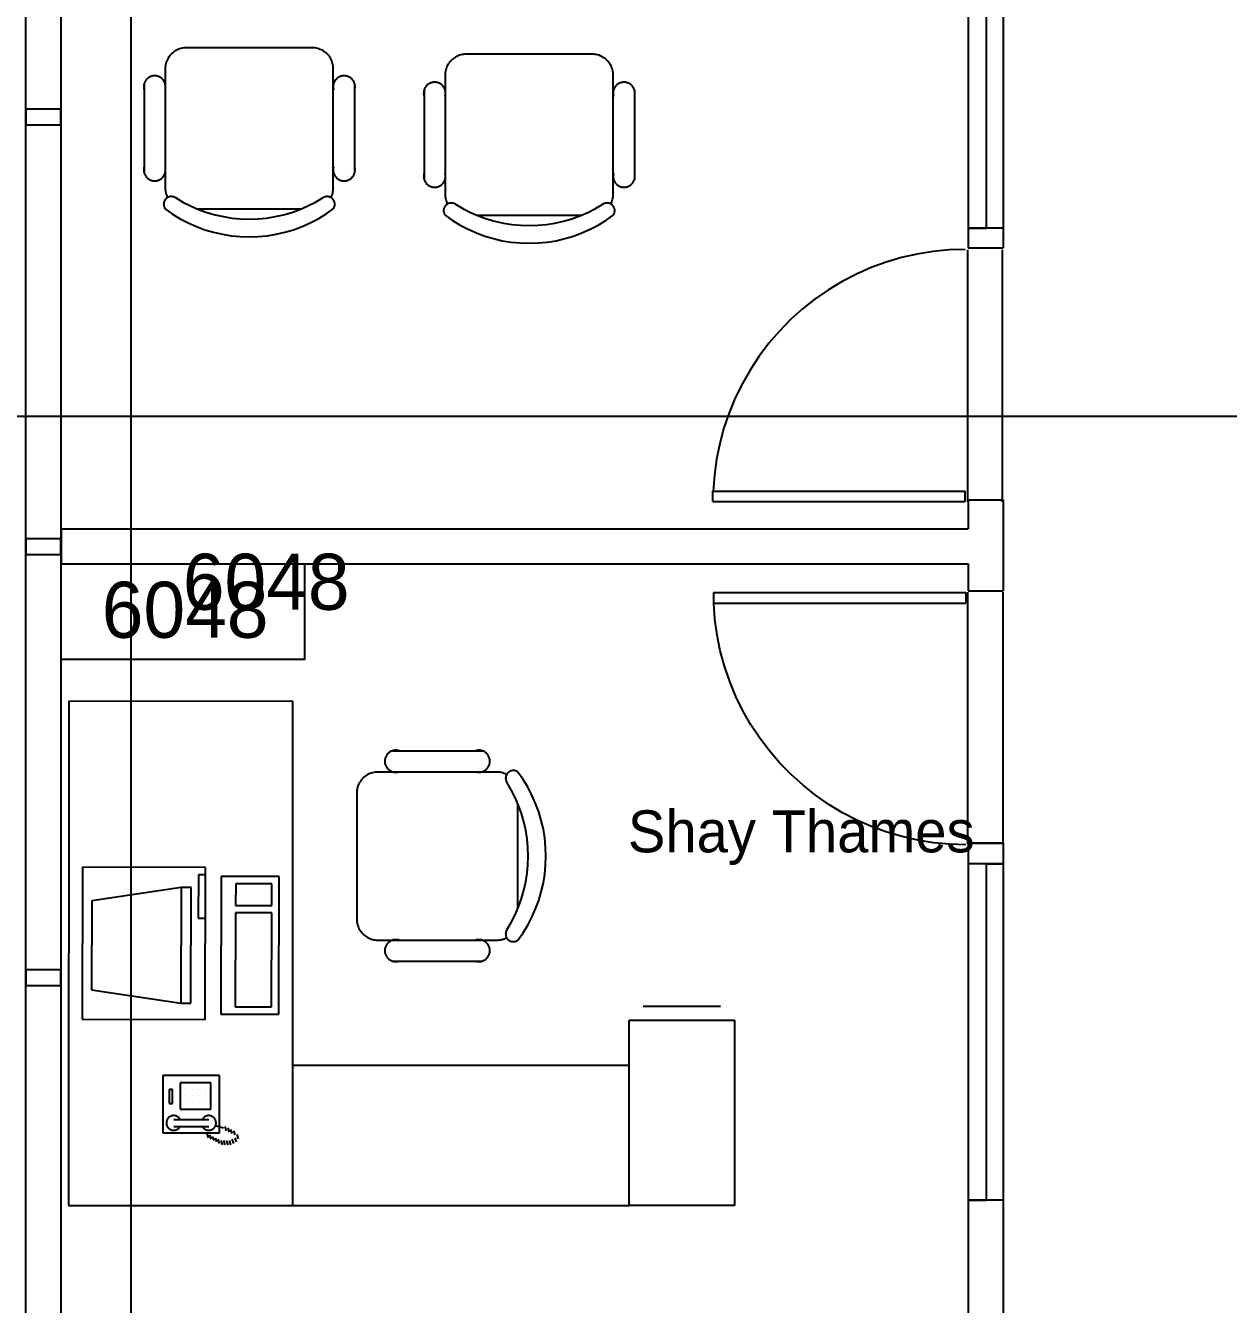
# Model space of a CAD drawing. Header units: millimetres. Extents: x 18694 to 89916, y 18694 to 89916.
# Drawn here: x 30708 to 35069, y 73589 to 78228 of the extents above; entities that cross this region are included whole.
import ezdxf

# ---------------------------------------------------------------- set-up
doc = ezdxf.new("R2010")
doc.units = ezdxf.units.MM
doc.layers.get('0').update_dxf_attribs({"linetype": 'CONTINUOUS'})
for name, color, linetype in [('E-B-FURR', 7, 'CONTINUOUS'), ('E-B-GLAZ', 7, 'CONTINUOUS'), ('E-B-MULL', 7, 'CONTINUOUS'), ('E-C-HEAD', 7, 'CONTINUOUS'), ('EMPLOYEE', 7, 'CONTINUOUS'), ('GRIDLN', 7, 'CONTINUOUS'), ('RMNUM', 7, 'CONTINUOUS')]:
    doc.layers.add(name, color=color, linetype=linetype)

msp = doc.modelspace()

# ---------------------------------------------------------------- linework, layer by layer
for p, q in [((31747.409584, 78147.173576), (31290.209584, 78147.173576)), ((32762.418487, 78123.895768), (32305.218487, 78123.895768)), ((31214.009584, 78070.973576), (31214.009584, 77639.173576)), ((31823.609584, 77639.173576), (31823.609584, 78070.973576)), ((31137.809584, 78016.998576), (31137.809584, 77693.148576)), ((31900.876021, 78016.998576), (31900.876021, 77693.148576)), ((32229.018487, 78047.695768), (32229.018487, 77615.895768)), ((32838.618487, 77615.895768), (32838.618487, 78047.695768)), ((32152.818487, 77993.720768), (32152.818487, 77669.870768)), ((32915.884924, 77993.720768), (32915.884924, 77669.870768)), ((31329.830669, 77562.973576), (31707.788498, 77562.973576)), ((32344.839572, 77539.695768), (32722.797401, 77539.695768)), ((33200.291943, 76539.475775), (34114.691943, 76539.475775)), ((33200.291943, 76501.375775), (33200.291943, 76539.475775)), ((34114.691943, 76501.375775), (34114.691943, 76539.475775)), ((33200.291943, 76501.375775), (34114.691943, 76501.375775)), ((33202.129887, 76171.062212), (34116.529887, 76171.062212)), ((33202.129887, 76171.062212), (33202.129887, 76132.962212)), ((34116.529887, 76171.062212), (34116.529887, 76132.962212)), ((33202.129887, 76132.962212), (34116.529887, 76132.962212)), ((30864.168169, 75776.855481), (30864.009532, 73948.055488)), ((31676.968166, 75776.784976), (30864.168169, 75776.855481)), ((31676.809529, 73947.984983), (31676.968166, 75776.784976)), ((32039.005287, 75597.615542), (32362.855287, 75597.615542)), ((32416.830287, 75520.349105), (31985.030287, 75520.349105)), ((31908.830287, 75444.149105), (31908.830287, 74986.949105)), ((32493.030287, 75026.57019), (32493.030287, 75404.528019)), ((30914.213652, 75175.068662), (30912.678949, 74623.617259)), ((31360.626692, 75173.826283), (30914.213652, 75175.068662)), ((31334.29402, 75147.639774), (31333.855534, 74990.08223)), ((31360.553611, 75147.566693), (31334.29402, 75147.639774)), ((31359.09199, 74622.37488), (31360.626692, 75173.826283)), ((31417.159867, 75141.664826), (31415.771326, 74642.732605)), ((31627.236592, 75141.080178), (31417.159867, 75141.664826)), ((31625.848051, 74642.147956), (31627.236592, 75141.080178)), ((31271.525193, 75101.547205), (30948.021532, 75053.671873)), ((31271.525193, 75101.547205), (31270.358833, 74682.448828)), ((31308.655759, 75101.44387), (31271.525193, 75101.547205)), ((31307.489398, 74682.345493), (31308.655759, 75101.44387)), ((31469.605967, 75115.259073), (31469.386724, 75036.480302)), ((31600.90392, 75114.893668), (31469.605967, 75115.259073)), ((31600.684677, 75036.114896), (31600.90392, 75114.893668)), ((30948.021532, 75053.671873), (30947.122739, 74730.716092)), ((31469.313643, 75010.220711), (31468.363589, 74668.846033)), ((31600.611596, 75009.855306), (31469.313643, 75010.220711)), ((31469.386724, 75036.480302), (31600.684677, 75036.114896)), ((31599.661542, 74668.480628), (31600.611596, 75009.855306)), ((31333.855534, 74990.08223), (31360.115125, 74990.009149)), ((31985.030287, 74910.749105), (32416.830287, 74910.749105)), ((32039.005287, 74834.549105), (32362.855287, 74834.549105)), ((30947.122739, 74730.716092), (31270.358833, 74682.448828)), ((31270.358833, 74682.448828), (31307.489398, 74682.345493)), ((31415.771326, 74642.732605), (31625.848051, 74642.147956)), ((31468.363589, 74668.846033), (31599.661542, 74668.480628)), ((32946.809525, 74671.779226), (33227.797025, 74671.779226)), ((30912.678949, 74623.617259), (31359.09199, 74622.37488)), ((32896.009525, 74620.979226), (33278.597025, 74620.979226)), ((32896.009525, 73947.879226), (32896.009525, 74620.979226)), ((33278.597025, 74620.979226), (33278.597025, 73947.879226)), ((32896.05359, 74455.879224), (31676.853595, 74455.984981)), ((32896.009525, 73947.879226), (32896.05359, 74455.879224)), ((31410.905182, 74420.003979), (31205.061724, 74420.003979)), ((31205.061724, 74420.003979), (31205.061724, 74211.589807)), ((31410.905182, 74211.589807), (31410.905182, 74420.003979)), ((31240.157709, 74369.263274), (31228.251459, 74369.263274)), ((31228.251459, 74369.263274), (31228.251459, 74317.669524)), ((31240.157709, 74317.669524), (31240.157709, 74369.263274)), ((31379.063959, 74393.075774), (31267.938959, 74393.075774)), ((31267.938959, 74393.075774), (31267.938959, 74297.825774)), ((31287.782709, 74369.263274), (31287.782709, 74369.263274)), ((31311.595209, 74369.263274), (31311.595209, 74369.263274)), ((31335.407709, 74369.263274), (31335.407709, 74369.263274)), ((31359.220209, 74369.263274), (31359.220209, 74369.263274)), ((31379.063959, 74297.825774), (31379.063959, 74393.075774)), ((31228.251459, 74317.669524), (31240.157709, 74317.669524)), ((31287.782709, 74345.450774), (31287.782709, 74345.450774)), ((31287.782709, 74321.638274), (31287.782709, 74321.638274)), ((31311.595209, 74345.450774), (31311.595209, 74345.450774)), ((31311.595209, 74321.638274), (31311.595209, 74321.638274)), ((31335.407709, 74345.450774), (31335.407709, 74345.450774)), ((31335.407709, 74321.638274), (31335.407709, 74321.638274)), ((31359.220209, 74345.450774), (31359.220209, 74345.450774)), ((31359.220209, 74321.638274), (31359.220209, 74321.638274)), ((31244.802597, 74260.306684), (31371.802597, 74260.306684)), ((31267.938959, 74297.825774), (31379.063959, 74297.825774)), ((31205.061724, 74211.589807), (31410.905182, 74211.589807)), ((31244.802597, 74234.906684), (31371.802597, 74234.906684)), ((31396.653577, 74238.60504), (31425.555692, 74229.439769)), ((31430.635692, 74234.519769), (31435.715692, 74219.279769)), ((31440.795692, 74229.439769), (31445.875692, 74214.199769)), ((31450.955692, 74224.359769), (31456.035692, 74209.119769)), ((31461.115692, 74219.279769), (31466.195692, 74204.039769)), ((31364.595692, 74209.119769), (31369.675692, 74193.879769)), ((31374.755692, 74204.039769), (31379.835692, 74188.799769)), ((31384.915692, 74198.959769), (31389.995692, 74183.719769)), ((31395.075692, 74193.879769), (31400.155692, 74178.639769)), ((31405.235692, 74188.799769), (31410.315692, 74173.559769)), ((31415.395692, 74183.719769), (31420.475692, 74168.479769)), ((31425.555692, 74183.719769), (31430.635692, 74168.479769)), ((31435.715692, 74183.719769), (31440.795692, 74168.479769)), ((31445.875692, 74183.719769), (31450.955692, 74168.479769)), ((31456.035692, 74188.799769), (31461.115692, 74173.559769)), ((31466.195692, 74193.879769), (31471.275692, 74178.639769)), ((31473.429739, 74205.834084), (31478.509739, 74190.594084)), ((30864.009532, 73948.055488), (32896.009525, 73947.879226)), ((33278.597025, 73947.879226), (32896.009525, 73947.879226))]:
    msp.add_line(p, q)
for points in [[(31290.209584, 78147.173576), (31285.225865, 78147.010426), (31280.263488, 78146.521674), (31275.343701, 78145.709414), (31270.487572, 78144.577124), (31265.715896, 78143.129652), (31261.049106, 78141.373196), (31256.507185, 78139.315279), (31252.109584, 78136.964712), (31247.875132, 78134.33156), (31243.821963, 78131.427101), (31239.967433, 78128.263769), (31236.328047, 78124.855113), (31232.91939, 78121.215727), (31229.756059, 78117.361197), (31226.851599, 78113.308028), (31224.218448, 78109.073576), (31221.867881, 78104.675974), (31219.809963, 78100.134054), (31218.053508, 78095.467263), (31216.606036, 78090.695587), (31215.473745, 78085.839459), (31214.661485, 78080.919672), (31214.172734, 78075.957294), (31214.009584, 78070.973576)], [(31823.609584, 78070.973576), (31823.446434, 78075.957294), (31822.957682, 78080.919672), (31822.145422, 78085.839459), (31821.013132, 78090.695587), (31819.56566, 78095.467263), (31817.809204, 78100.134054), (31815.751287, 78104.675974), (31813.400719, 78109.073576), (31810.767568, 78113.308028), (31807.863108, 78117.361197), (31804.699777, 78121.215727), (31801.29112, 78124.855113), (31797.651735, 78128.263769), (31793.797205, 78131.427101), (31789.744035, 78134.33156), (31785.509584, 78136.964712), (31781.111982, 78139.315279), (31776.570061, 78141.373196), (31771.903271, 78143.129652), (31767.131595, 78144.577124), (31762.275466, 78145.709414), (31757.355679, 78146.521674), (31752.393302, 78147.010426), (31747.409584, 78147.173576)], [(32305.218487, 78123.895768), (32300.234768, 78123.732618), (32295.272391, 78123.243866), (32290.352604, 78122.431606), (32285.496475, 78121.299316), (32280.724799, 78119.851843), (32276.058009, 78118.095388), (32271.516088, 78116.037471), (32267.118487, 78113.686903), (32262.884035, 78111.053752), (32258.830866, 78108.149292), (32254.976335, 78104.985961), (32251.33695, 78101.577304), (32247.928293, 78097.937919), (32244.764962, 78094.083388), (32241.860502, 78090.030219), (32239.227351, 78085.795768), (32236.876784, 78081.398166), (32234.818866, 78076.856245), (32233.062411, 78072.189455), (32231.614939, 78067.417779), (32230.482648, 78062.56165), (32229.670388, 78057.641863), (32229.181637, 78052.679486), (32229.018487, 78047.695768)], [(32838.618487, 78047.695768), (32838.455336, 78052.679486), (32837.966585, 78057.641863), (32837.154325, 78062.56165), (32836.022034, 78067.417779), (32834.574562, 78072.189455), (32832.818107, 78076.856245), (32830.760189, 78081.398166), (32828.409622, 78085.795768), (32825.776471, 78090.030219), (32822.872011, 78094.083388), (32819.70868, 78097.937919), (32816.300023, 78101.577304), (32812.660638, 78104.985961), (32808.806107, 78108.149292), (32804.752938, 78111.053752), (32800.518487, 78113.686903), (32796.120885, 78116.037471), (32791.578964, 78118.095388), (32786.912174, 78119.851843), (32782.140498, 78121.299316), (32777.284369, 78122.431606), (32772.364582, 78123.243866), (32767.402205, 78123.732618), (32762.418487, 78123.895768)], [(31214.009584, 77994.773576), (31214.651561, 77997.274641), (31215.129543, 77999.812159), (31215.441504, 78002.375388), (31215.586125, 78004.953477), (31215.562793, 78007.535515), (31215.371607, 78010.11057), (31215.013377, 78012.667743), (31214.489618, 78015.196209), (31213.802549, 78017.685264), (31212.955077, 78020.124373), (31211.950789, 78022.503211), (31210.793937, 78024.811707), (31209.489419, 78027.040091), (31208.042755, 78029.178928), (31206.46007, 78031.219166), (31204.748063, 78033.152167), (31202.913982, 78034.96975), (31200.96559, 78036.664221), (31198.911135, 78038.228406), (31196.759313, 78039.655684), (31194.519233, 78040.940015), (31192.200377, 78042.07596), (31189.812562, 78043.058712), (31187.365895, 78043.88411), (31184.870733, 78044.548661), (31182.337638, 78045.049551), (31179.777333, 78045.38466), (31177.200655, 78045.552571), (31174.618512, 78045.552571), (31172.041834, 78045.38466), (31169.481529, 78045.049551), (31166.948434, 78044.548661), (31164.453272, 78043.88411), (31162.006605, 78043.058712), (31159.61879, 78042.07596), (31157.299934, 78040.940015), (31155.059855, 78039.655684), (31152.908033, 78038.228406), (31150.853577, 78036.664221), (31148.905185, 78034.96975), (31147.071104, 78033.152167), (31145.359097, 78031.219166), (31143.776412, 78029.178928), (31142.329749, 78027.040091), (31141.02523, 78024.811707), (31139.868378, 78022.503211), (31138.864091, 78020.124373), (31138.016618, 78017.685264), (31137.329549, 78015.196209), (31136.80579, 78012.667743), (31136.44756, 78010.11057), (31136.256374, 78007.535515), (31136.233043, 78004.953477), (31136.377663, 78002.375388), (31136.689625, 77999.812159), (31137.167606, 77997.274641), (31137.809584, 77994.773576)], [(31900.876021, 77994.773576), (31901.517999, 77997.274641), (31901.99598, 77999.812159), (31902.307941, 78002.375388), (31902.452562, 78004.953477), (31902.42923, 78007.535515), (31902.238044, 78010.11057), (31901.879814, 78012.667743), (31901.356056, 78015.196209), (31900.668986, 78017.685264), (31899.821514, 78020.124373), (31898.817226, 78022.503211), (31897.660375, 78024.811707), (31896.355856, 78027.040091), (31894.909192, 78029.178928), (31893.326507, 78031.219166), (31891.614501, 78033.152167), (31889.780419, 78034.96975), (31887.832027, 78036.664221), (31885.777572, 78038.228406), (31883.62575, 78039.655684), (31881.38567, 78040.940015), (31879.066815, 78042.07596), (31876.679, 78043.058712), (31874.232333, 78043.88411), (31871.73717, 78044.548661), (31869.204075, 78045.049551), (31866.64377, 78045.38466), (31864.067092, 78045.552571), (31861.484949, 78045.552571), (31858.908272, 78045.38466), (31856.347966, 78045.049551), (31853.814871, 78044.548661), (31851.319709, 78043.88411), (31848.873042, 78043.058712), (31846.485227, 78042.07596), (31844.166372, 78040.940015), (31841.926292, 78039.655684), (31839.77447, 78038.228406), (31837.720014, 78036.664221), (31835.771622, 78034.96975), (31833.937541, 78033.152167), (31832.225534, 78031.219166), (31830.64285, 78029.178928), (31829.196186, 78027.040091), (31827.891667, 78024.811707), (31826.734815, 78022.503211), (31825.730528, 78020.124373), (31824.883056, 78017.685264), (31824.195986, 78015.196209), (31823.672228, 78012.667743), (31823.313997, 78010.11057), (31823.122812, 78007.535515), (31823.09948, 78004.953477), (31823.244101, 78002.375388), (31823.556062, 77999.812159), (31824.034043, 77997.274641), (31824.676021, 77994.773576)], [(32229.018487, 77971.495768), (32229.660464, 77973.996833), (32230.138446, 77976.53435), (32230.450407, 77979.097579), (32230.595028, 77981.675669), (32230.571696, 77984.257706), (32230.38051, 77986.832762), (32230.02228, 77989.389934), (32229.498521, 77991.9184), (32228.811452, 77994.407456), (32227.96398, 77996.846565), (32226.959692, 77999.225402), (32225.80284, 78001.533899), (32224.498322, 78003.762282), (32223.051658, 78005.90112), (32221.468973, 78007.941357), (32219.756966, 78009.874359), (32217.922885, 78011.691942), (32215.974493, 78013.386412), (32213.920038, 78014.950598), (32211.768216, 78016.377876), (32209.528136, 78017.662206), (32207.20928, 78018.798151), (32204.821465, 78019.780903), (32202.374798, 78020.606301), (32199.879636, 78021.270852), (32197.346541, 78021.771743), (32194.786236, 78022.106852), (32192.209558, 78022.274762), (32189.627415, 78022.274762), (32187.050737, 78022.106852), (32184.490432, 78021.771743), (32181.957337, 78021.270852), (32179.462175, 78020.606301), (32177.015508, 78019.780903), (32174.627693, 78018.798151), (32172.308837, 78017.662206), (32170.068757, 78016.377876), (32167.916935, 78014.950598), (32165.86248, 78013.386412), (32163.914088, 78011.691942), (32162.080007, 78009.874359), (32160.368, 78007.941357), (32158.785315, 78005.90112), (32157.338651, 78003.762282), (32156.034133, 78001.533899), (32154.877281, 77999.225402), (32153.872993, 77996.846565), (32153.025521, 77994.407456), (32152.338452, 77991.9184), (32151.814693, 77989.389934), (32151.456463, 77986.832762), (32151.265277, 77984.257706), (32151.241945, 77981.675669), (32151.386566, 77979.097579), (32151.698528, 77976.53435), (32152.176509, 77973.996833), (32152.818487, 77971.495768)], [(32915.884924, 77971.495768), (32916.526902, 77973.996833), (32917.004883, 77976.53435), (32917.316844, 77979.097579), (32917.461465, 77981.675669), (32917.438133, 77984.257706), (32917.246947, 77986.832762), (32916.888717, 77989.389934), (32916.364959, 77991.9184), (32915.677889, 77994.407456), (32914.830417, 77996.846565), (32913.826129, 77999.225402), (32912.669278, 78001.533899), (32911.364759, 78003.762282), (32909.918095, 78005.90112), (32908.33541, 78007.941357), (32906.623403, 78009.874359), (32904.789322, 78011.691942), (32902.84093, 78013.386412), (32900.786475, 78014.950598), (32898.634653, 78016.377876), (32896.394573, 78017.662206), (32894.075718, 78018.798151), (32891.687902, 78019.780903), (32889.241235, 78020.606301), (32886.746073, 78021.270852), (32884.212978, 78021.771743), (32881.652673, 78022.106852), (32879.075995, 78022.274762), (32876.493852, 78022.274762), (32873.917175, 78022.106852), (32871.356869, 78021.771743), (32868.823774, 78021.270852), (32866.328612, 78020.606301), (32863.881945, 78019.780903), (32861.49413, 78018.798151), (32859.175275, 78017.662206), (32856.935195, 78016.377876), (32854.783373, 78014.950598), (32852.728917, 78013.386412), (32850.780525, 78011.691942), (32848.946444, 78009.874359), (32847.234437, 78007.941357), (32845.651752, 78005.90112), (32844.205089, 78003.762282), (32842.90057, 78001.533899), (32841.743718, 77999.225402), (32840.739431, 77996.846565), (32839.891958, 77994.407456), (32839.204889, 77991.9184), (32838.68113, 77989.389934), (32838.3229, 77986.832762), (32838.131714, 77984.257706), (32838.108383, 77981.675669), (32838.253003, 77979.097579), (32838.564965, 77976.53435), (32839.042946, 77973.996833), (32839.684924, 77971.495768)], [(31137.809584, 77715.373576), (31137.167606, 77712.872511), (31136.689625, 77710.334993), (31136.377663, 77707.771765), (31136.233043, 77705.193675), (31136.256374, 77702.611637), (31136.44756, 77700.036582), (31136.80579, 77697.479409), (31137.329549, 77694.950943), (31138.016618, 77692.461888), (31138.864091, 77690.022779), (31139.868378, 77687.643941), (31141.02523, 77685.335445), (31142.329749, 77683.107061), (31143.776412, 77680.968224), (31145.359097, 77678.927986), (31147.071104, 77676.994985), (31148.905185, 77675.177402), (31150.853577, 77673.482931), (31152.908033, 77671.918746), (31155.059855, 77670.491468), (31157.299934, 77669.207137), (31159.61879, 77668.071192), (31162.006605, 77667.08844), (31164.453272, 77666.263042), (31166.948434, 77665.598491), (31169.481529, 77665.097601), (31172.041834, 77664.762492), (31174.618512, 77664.594581), (31177.200655, 77664.594581), (31179.777333, 77664.762492), (31182.337638, 77665.097601), (31184.870733, 77665.598491), (31187.365895, 77666.263042), (31189.812562, 77667.08844), (31192.200377, 77668.071192), (31194.519233, 77669.207137), (31196.759313, 77670.491468), (31198.911135, 77671.918746), (31200.96559, 77673.482931), (31202.913982, 77675.177402), (31204.748063, 77676.994985), (31206.46007, 77678.927986), (31208.042755, 77680.968224), (31209.489419, 77683.107061), (31210.793937, 77685.335445), (31211.950789, 77687.643941), (31212.955077, 77690.022779), (31213.802549, 77692.461888), (31214.489618, 77694.950943), (31215.013377, 77697.479409), (31215.371607, 77700.036582), (31215.562793, 77702.611637), (31215.586125, 77705.193675), (31215.441504, 77707.771765), (31215.129543, 77710.334993), (31214.651561, 77712.872511), (31214.009584, 77715.373576)], [(31824.676021, 77715.373576), (31824.034043, 77712.872511), (31823.556062, 77710.334993), (31823.244101, 77707.771765), (31823.09948, 77705.193675), (31823.122812, 77702.611637), (31823.313997, 77700.036582), (31823.672228, 77697.479409), (31824.195986, 77694.950943), (31824.883056, 77692.461888), (31825.730528, 77690.022779), (31826.734815, 77687.643941), (31827.891667, 77685.335445), (31829.196186, 77683.107061), (31830.64285, 77680.968224), (31832.225534, 77678.927986), (31833.937541, 77676.994985), (31835.771622, 77675.177402), (31837.720014, 77673.482931), (31839.77447, 77671.918746), (31841.926292, 77670.491468), (31844.166372, 77669.207137), (31846.485227, 77668.071192), (31848.873042, 77667.08844), (31851.319709, 77666.263042), (31853.814871, 77665.598491), (31856.347966, 77665.097601), (31858.908272, 77664.762492), (31861.484949, 77664.594581), (31864.067092, 77664.594581), (31866.64377, 77664.762492), (31869.204075, 77665.097601), (31871.73717, 77665.598491), (31874.232333, 77666.263042), (31876.679, 77667.08844), (31879.066815, 77668.071192), (31881.38567, 77669.207137), (31883.62575, 77670.491468), (31885.777572, 77671.918746), (31887.832027, 77673.482931), (31889.780419, 77675.177402), (31891.614501, 77676.994985), (31893.326507, 77678.927986), (31894.909192, 77680.968224), (31896.355856, 77683.107061), (31897.660375, 77685.335445), (31898.817226, 77687.643941), (31899.821514, 77690.022779), (31900.668986, 77692.461888), (31901.356056, 77694.950943), (31901.879814, 77697.479409), (31902.238044, 77700.036582), (31902.42923, 77702.611637), (31902.452562, 77705.193675), (31902.307941, 77707.771765), (31901.99598, 77710.334993), (31901.517999, 77712.872511), (31900.876021, 77715.373576)], [(32152.818487, 77692.095768), (32152.176509, 77689.594703), (32151.698528, 77687.057185), (32151.386566, 77684.493956), (32151.241945, 77681.915866), (32151.265277, 77679.333829), (32151.456463, 77676.758774), (32151.814693, 77674.201601), (32152.338452, 77671.673135), (32153.025521, 77669.18408), (32153.872993, 77666.744971), (32154.877281, 77664.366133), (32156.034133, 77662.057636), (32157.338651, 77659.829253), (32158.785315, 77657.690416), (32160.368, 77655.650178), (32162.080007, 77653.717176), (32163.914088, 77651.899593), (32165.86248, 77650.205123), (32167.916935, 77648.640938), (32170.068757, 77647.213659), (32172.308837, 77645.929329), (32174.627693, 77644.793384), (32177.015508, 77643.810632), (32179.462175, 77642.985234), (32181.957337, 77642.320683), (32184.490432, 77641.819793), (32187.050737, 77641.484683), (32189.627415, 77641.316773), (32192.209558, 77641.316773), (32194.786236, 77641.484683), (32197.346541, 77641.819793), (32199.879636, 77642.320683), (32202.374798, 77642.985234), (32204.821465, 77643.810632), (32207.20928, 77644.793384), (32209.528136, 77645.929329), (32211.768216, 77647.213659), (32213.920038, 77648.640938), (32215.974493, 77650.205123), (32217.922885, 77651.899593), (32219.756966, 77653.717176), (32221.468973, 77655.650178), (32223.051658, 77657.690416), (32224.498322, 77659.829253), (32225.80284, 77662.057636), (32226.959692, 77664.366133), (32227.96398, 77666.744971), (32228.811452, 77669.18408), (32229.498521, 77671.673135), (32230.02228, 77674.201601), (32230.38051, 77676.758774), (32230.571696, 77679.333829), (32230.595028, 77681.915866), (32230.450407, 77684.493956), (32230.138446, 77687.057185), (32229.660464, 77689.594703), (32229.018487, 77692.095768)], [(32839.684924, 77692.095768), (32839.042946, 77689.594703), (32838.564965, 77687.057185), (32838.253003, 77684.493956), (32838.108383, 77681.915866), (32838.131714, 77679.333829), (32838.3229, 77676.758774), (32838.68113, 77674.201601), (32839.204889, 77671.673135), (32839.891958, 77669.18408), (32840.739431, 77666.744971), (32841.743718, 77664.366133), (32842.90057, 77662.057636), (32844.205089, 77659.829253), (32845.651752, 77657.690416), (32847.234437, 77655.650178), (32848.946444, 77653.717176), (32850.780525, 77651.899593), (32852.728917, 77650.205123), (32854.783373, 77648.640938), (32856.935195, 77647.213659), (32859.175275, 77645.929329), (32861.49413, 77644.793384), (32863.881945, 77643.810632), (32866.328612, 77642.985234), (32868.823774, 77642.320683), (32871.356869, 77641.819793), (32873.917175, 77641.484683), (32876.493852, 77641.316773), (32879.075995, 77641.316773), (32881.652673, 77641.484683), (32884.212978, 77641.819793), (32886.746073, 77642.320683), (32889.241235, 77642.985234), (32891.687902, 77643.810632), (32894.075718, 77644.793384), (32896.394573, 77645.929329), (32898.634653, 77647.213659), (32900.786475, 77648.640938), (32902.84093, 77650.205123), (32904.789322, 77651.899593), (32906.623403, 77653.717176), (32908.33541, 77655.650178), (32909.918095, 77657.690416), (32911.364759, 77659.829253), (32912.669278, 77662.057636), (32913.826129, 77664.366133), (32914.830417, 77666.744971), (32915.677889, 77669.18408), (32916.364959, 77671.673135), (32916.888717, 77674.201601), (32917.246947, 77676.758774), (32917.438133, 77679.333829), (32917.461465, 77681.915866), (32917.316844, 77684.493956), (32917.004883, 77687.057185), (32916.526902, 77689.594703), (32915.884924, 77692.095768)], [(31251.123115, 77603.237272), (31249.571972, 77604.139402), (31247.96597, 77604.939802), (31246.311771, 77605.635151), (31244.616239, 77606.222565), (31242.886409, 77606.699606), (31241.129456, 77607.064296), (31239.352669, 77607.315122), (31237.563421, 77607.451042), (31235.769135, 77607.471493), (31233.977253, 77607.37639), (31232.195212, 77607.166128), (31230.430403, 77606.841579), (31228.690148, 77606.40409), (31226.981668, 77605.855475), (31225.31205, 77605.198011), (31223.688222, 77604.434424), (31222.116919, 77603.567884), (31220.604662, 77602.601986), (31219.157723, 77601.540735), (31217.782107, 77600.388536), (31216.48352, 77599.150169), (31215.267349, 77597.830771), (31214.13864, 77596.435815), (31213.102077, 77594.971091), (31212.161959, 77593.442673), (31211.322186, 77591.856903), (31210.586243, 77590.220361), (31209.957183, 77588.539835), (31209.437616, 77586.822299), (31209.029697, 77585.074876), (31208.735118, 77583.304818), (31208.555103, 77581.519467), (31208.490397, 77579.726231), (31208.541269, 77577.932549), (31208.707508, 77576.145863), (31208.988424, 77574.373585), (31209.382852, 77572.623068), (31209.889156, 77570.901575), (31210.505235, 77569.216247), (31211.228532, 77567.574076), (31212.056048, 77565.981877), (31212.984349, 77564.446253), (31214.009584, 77562.973576)], [(31214.009584, 77639.173576), (31214.147526, 77634.590634), (31214.560853, 77630.024285), (31215.248068, 77625.491061), (31216.206684, 77621.007374), (31217.43323, 77616.58946), (31218.923264, 77612.253311), (31220.671393, 77608.014628), (31222.671287, 77603.888757)], [(31251.328336, 77603.565346), (31278.317098, 77587.589674), (31306.256394, 77573.341478), (31335.035797, 77560.877073), (31364.541556, 77550.245726), (31394.657051, 77541.489455), (31425.263254, 77534.642869), (31456.239193, 77529.733029), (31487.46244, 77526.779342), (31518.809584, 77525.79348), (31550.156728, 77526.779342), (31581.379974, 77529.733029), (31612.355913, 77534.642869), (31642.962116, 77541.489455), (31673.077612, 77550.245726), (31702.583371, 77560.877073), (31731.362773, 77573.341478), (31759.302069, 77587.589674), (31786.290831, 77603.565346)], [(31823.609584, 77562.973576), (31824.634818, 77564.446253), (31825.563119, 77565.981877), (31826.390635, 77567.574076), (31827.113933, 77569.216247), (31827.730011, 77570.901575), (31828.236315, 77572.623068), (31828.630743, 77574.373585), (31828.91166, 77576.145863), (31829.077899, 77577.932549), (31829.128771, 77579.726231), (31829.064065, 77581.519467), (31828.884049, 77583.304818), (31828.589471, 77585.074876), (31828.181552, 77586.822299), (31827.661984, 77588.539835), (31827.032924, 77590.220361), (31826.296981, 77591.856903), (31825.457209, 77593.442673), (31824.51709, 77594.971091), (31823.480527, 77596.435815), (31822.351818, 77597.830771), (31821.135648, 77599.150169), (31819.83706, 77600.388536), (31818.461444, 77601.540735), (31817.014506, 77602.601986), (31815.502248, 77603.567884), (31813.930946, 77604.434424), (31812.307117, 77605.198011), (31810.637499, 77605.855475), (31808.929019, 77606.40409), (31807.188765, 77606.841579), (31805.423956, 77607.166128), (31803.641914, 77607.37639), (31801.850033, 77607.471493), (31800.055746, 77607.451042), (31798.266498, 77607.315122), (31796.489712, 77607.064296), (31794.732759, 77606.699606), (31793.002928, 77606.222565), (31791.307396, 77605.635151), (31789.653198, 77604.939802), (31788.047195, 77604.139402), (31786.496052, 77603.237272)], [(31814.947881, 77603.888757), (31816.947774, 77608.014628), (31818.695903, 77612.253311), (31820.185938, 77616.58946), (31821.412483, 77621.007374), (31822.371099, 77625.491061), (31823.058314, 77630.024285), (31823.471641, 77634.590634), (31823.609584, 77639.173576)], [(32229.018487, 77615.895768), (32229.156429, 77611.312826), (32229.569756, 77606.746476), (32230.256971, 77602.213252), (32231.215587, 77597.729566), (32232.442133, 77593.311651), (32233.932167, 77588.975503), (32235.680296, 77584.73682), (32237.680189, 77580.610949)], [(32829.956784, 77580.610949), (32831.956677, 77584.73682), (32833.704806, 77588.975503), (32835.19484, 77593.311651), (32836.421386, 77597.729566), (32837.380002, 77602.213252), (32838.067217, 77606.746476), (32838.480544, 77611.312826), (32838.618487, 77615.895768)], [(31214.009584, 77562.973576), (31240.774285, 77544.214344), (31268.689915, 77527.215062), (31297.640918, 77512.046099), (31327.50745, 77498.770247), (31358.165878, 77487.442461), (31389.489293, 77478.109632), (31421.34803, 77470.810395), (31453.61021, 77465.574964), (31486.142284, 77462.425011), (31518.809584, 77461.373576), (31551.476884, 77462.425011), (31584.008957, 77465.574964), (31616.271137, 77470.810395), (31648.129874, 77478.109632), (31679.453289, 77487.442461), (31710.111718, 77498.770247), (31739.97825, 77512.046099), (31768.929252, 77527.215062), (31796.844883, 77544.214344), (31823.609584, 77562.973576)], [(32266.132018, 77579.959464), (32264.580875, 77580.861594), (32262.974872, 77581.661993), (32261.320674, 77582.357343), (32259.625142, 77582.944756), (32257.895312, 77583.421798), (32256.138358, 77583.786488), (32254.361572, 77584.037313), (32252.572324, 77584.173233), (32250.778037, 77584.193685), (32248.986156, 77584.098582), (32247.204114, 77583.88832), (32245.439305, 77583.563771), (32243.699051, 77583.126281), (32241.990571, 77582.577667), (32240.320953, 77581.920202), (32238.697124, 77581.156616), (32237.125822, 77580.290076), (32235.613565, 77579.324177), (32234.166626, 77578.262927), (32232.79101, 77577.110728), (32231.492423, 77575.87236), (32230.276252, 77574.552962), (32229.147543, 77573.158007), (32228.11098, 77571.693282), (32227.170861, 77570.164864), (32226.331089, 77568.579095), (32225.595146, 77566.942553), (32224.966086, 77565.262027), (32224.446519, 77563.54449), (32224.0386, 77561.797068), (32223.744021, 77560.027009), (32223.564006, 77558.241659), (32223.4993, 77556.448422), (32223.550172, 77554.654741), (32223.716411, 77552.868054), (32223.997327, 77551.095776), (32224.391755, 77549.34526), (32224.898059, 77547.623766), (32225.514137, 77545.938438), (32226.237435, 77544.296268), (32227.064951, 77542.704068), (32227.993252, 77541.168444), (32229.018487, 77539.695768)], [(32266.337239, 77580.287538), (32293.326001, 77564.311865), (32321.265297, 77550.063669), (32350.044699, 77537.599265), (32379.550458, 77526.967917), (32409.665954, 77518.211646), (32440.272157, 77511.365061), (32471.248096, 77506.455221), (32502.471342, 77503.501533), (32533.818487, 77502.515672), (32565.165631, 77503.501533), (32596.388877, 77506.455221), (32627.364816, 77511.365061), (32657.971019, 77518.211646), (32688.086515, 77526.967917), (32717.592274, 77537.599265), (32746.371676, 77550.063669), (32774.310972, 77564.311865), (32801.299734, 77580.287538)], [(32838.618487, 77539.695768), (32839.643721, 77541.168444), (32840.572022, 77542.704068), (32841.399538, 77544.296268), (32842.122836, 77545.938438), (32842.738914, 77547.623766), (32843.245218, 77549.34526), (32843.639646, 77551.095776), (32843.920562, 77552.868054), (32844.086801, 77554.654741), (32844.137674, 77556.448422), (32844.072967, 77558.241659), (32843.892952, 77560.027009), (32843.598373, 77561.797068), (32843.190454, 77563.54449), (32842.670887, 77565.262027), (32842.041827, 77566.942553), (32841.305884, 77568.579095), (32840.466112, 77570.164864), (32839.525993, 77571.693282), (32838.48943, 77573.158007), (32837.360721, 77574.552962), (32836.144551, 77575.87236), (32834.845963, 77577.110728), (32833.470347, 77578.262927), (32832.023408, 77579.324177), (32830.511151, 77580.290076), (32828.939849, 77581.156616), (32827.31602, 77581.920202), (32825.646402, 77582.577667), (32823.937922, 77583.126281), (32822.197668, 77583.563771), (32820.432859, 77583.88832), (32818.650817, 77584.098582), (32816.858936, 77584.193685), (32815.064649, 77584.173233), (32813.275401, 77584.037313), (32811.498615, 77583.786488), (32809.741662, 77583.421798), (32808.011831, 77582.944756), (32806.316299, 77582.357343), (32804.662101, 77581.661993), (32803.056098, 77580.861594), (32801.504955, 77579.959464)], [(32229.018487, 77539.695768), (32255.783187, 77520.936536), (32283.698818, 77503.937254), (32312.64982, 77488.768291), (32342.516353, 77475.492438), (32373.174781, 77464.164652), (32404.498196, 77454.831824), (32436.356933, 77447.532586), (32468.619113, 77442.297155), (32501.151187, 77439.147203), (32533.818487, 77438.095768), (32566.485786, 77439.147203), (32599.01786, 77442.297155), (32631.28004, 77447.532586), (32663.138777, 77454.831824), (32694.462192, 77464.164652), (32725.120621, 77475.492438), (32754.987153, 77488.768291), (32783.938155, 77503.937254), (32811.853786, 77520.936536), (32838.618487, 77539.695768)], [(34114.691943, 77415.775775), (34056.470596, 77413.920369), (33998.485523, 77408.361678), (33940.972038, 77399.122262), (33884.163542, 77386.239616), (33828.290576, 77369.76602), (33773.579882, 77349.768327), (33720.253487, 77326.327691), (33668.5278, 77299.53924), (33618.612734, 77269.511687), (33570.710855, 77236.366888), (33525.016556, 77200.239351), (33481.715276, 77161.275691), (33440.982738, 77119.634027), (33402.984243, 77075.483352), (33367.873997, 77029.002836), (33335.794483, 76980.381106), (33306.875888, 76929.81548), (33281.235567, 76877.511161), (33258.977574, 76823.680412), (33240.192238, 76768.541688), (33224.955791, 76712.318753), (33213.330067, 76655.23977), (33205.362246, 76597.536376), (33201.084661, 76539.442745)], [(34116.529887, 75256.662212), (34058.30854, 75258.517618), (34000.323467, 75264.076309), (33942.809982, 75273.315725), (33886.001486, 75286.198371), (33830.12852, 75302.671967), (33775.417826, 75322.66966), (33722.091431, 75346.110296), (33670.365744, 75372.898747), (33620.450678, 75402.9263), (33572.548799, 75436.071099), (33526.8545, 75472.198636), (33483.55322, 75511.162296), (33442.820682, 75552.80396), (33404.822187, 75596.954635), (33369.711941, 75643.435151), (33337.632427, 75692.056881), (33308.713832, 75742.622507), (33283.073511, 75794.926826), (33260.815518, 75848.757575), (33242.030182, 75903.896299), (33226.793735, 75960.119234), (33215.168011, 76017.198217), (33207.20019, 76074.901611), (33202.922605, 76132.995242)], [(32061.230287, 75597.615542), (32058.729222, 75598.25752), (32056.191704, 75598.735501), (32053.628475, 75599.047462), (32051.050386, 75599.192083), (32048.468348, 75599.168751), (32045.893293, 75598.977566), (32043.33612, 75598.619335), (32040.807654, 75598.095577), (32038.318599, 75597.408507), (32035.87949, 75596.561035), (32033.500652, 75595.556748), (32031.192156, 75594.399896), (32028.963772, 75593.095377), (32026.824935, 75591.648713), (32024.784697, 75590.066028), (32022.851695, 75588.354022), (32021.034112, 75586.519941), (32019.339642, 75584.571548), (32017.775457, 75582.517093), (32016.348178, 75580.365271), (32015.063848, 75578.125191), (32013.927903, 75575.806336), (32012.945151, 75573.418521), (32012.119753, 75570.971854), (32011.455202, 75568.476692), (32010.954312, 75565.943597), (32010.619202, 75563.383291), (32010.451292, 75560.806613), (32010.451292, 75558.224471), (32010.619202, 75555.647793), (32010.954312, 75553.087488), (32011.455202, 75550.554392), (32012.119753, 75548.05923), (32012.945151, 75545.612563), (32013.927903, 75543.224748), (32015.063848, 75540.905893), (32016.348178, 75538.665813), (32017.775457, 75536.513991), (32019.339642, 75534.459536), (32021.034112, 75532.511144), (32022.851695, 75530.677062), (32024.784697, 75528.965056), (32026.824935, 75527.382371), (32028.963772, 75525.935707), (32031.192156, 75524.631188), (32033.500652, 75523.474337), (32035.87949, 75522.470049), (32038.318599, 75521.622577), (32040.807654, 75520.935507), (32043.33612, 75520.411749), (32045.893293, 75520.053518), (32048.468348, 75519.862333), (32051.050386, 75519.839001), (32053.628475, 75519.983622), (32056.191704, 75520.295583), (32058.729222, 75520.773564), (32061.230287, 75521.415542)], [(32340.630287, 75521.415542), (32343.131352, 75520.773564), (32345.66887, 75520.295583), (32348.232098, 75519.983622), (32350.810188, 75519.839001), (32353.392226, 75519.862333), (32355.967281, 75520.053518), (32358.524454, 75520.411749), (32361.052919, 75520.935507), (32363.541975, 75521.622577), (32365.981084, 75522.470049), (32368.359921, 75523.474337), (32370.668418, 75524.631188), (32372.896801, 75525.935707), (32375.035639, 75527.382371), (32377.075877, 75528.965056), (32379.008878, 75530.677062), (32380.826461, 75532.511144), (32382.520932, 75534.459536), (32384.085117, 75536.513991), (32385.512395, 75538.665813), (32386.796725, 75540.905893), (32387.932671, 75543.224748), (32388.915422, 75545.612563), (32389.740821, 75548.05923), (32390.405372, 75550.554392), (32390.906262, 75553.087488), (32391.241371, 75555.647793), (32391.409281, 75558.224471), (32391.409281, 75560.806613), (32391.241371, 75563.383291), (32390.906262, 75565.943597), (32390.405372, 75568.476692), (32389.740821, 75570.971854), (32388.915422, 75573.418521), (32387.932671, 75575.806336), (32386.796725, 75578.125191), (32385.512395, 75580.365271), (32384.085117, 75582.517093), (32382.520932, 75584.571548), (32380.826461, 75586.519941), (32379.008878, 75588.354022), (32377.075877, 75590.066028), (32375.035639, 75591.648713), (32372.896801, 75593.095377), (32370.668418, 75594.399896), (32368.359921, 75595.556748), (32365.981084, 75596.561035), (32363.541975, 75597.408507), (32361.052919, 75598.095577), (32358.524454, 75598.619335), (32355.967281, 75598.977566), (32353.392226, 75599.168751), (32350.810188, 75599.192083), (32348.232098, 75599.047462), (32345.66887, 75598.735501), (32343.131352, 75598.25752), (32340.630287, 75597.615542)], [(31985.030287, 75520.349105), (31980.046568, 75520.185955), (31975.084191, 75519.697203), (31970.164404, 75518.884943), (31965.308276, 75517.752653), (31960.5366, 75516.305181), (31955.869809, 75514.548725), (31951.327889, 75512.490808), (31946.930287, 75510.140241), (31942.695835, 75507.507089), (31938.642666, 75504.602629), (31934.788136, 75501.439298), (31931.14875, 75498.030642), (31927.740094, 75494.391256), (31924.576762, 75490.536726), (31921.672302, 75486.483557), (31919.039151, 75482.249105), (31916.688584, 75477.851503), (31914.630666, 75473.309582), (31912.874211, 75468.642792), (31911.426739, 75463.871116), (31910.294448, 75459.014987), (31909.482188, 75454.095201), (31908.993437, 75449.132823), (31908.830287, 75444.149105)], [(32452.115105, 75511.687402), (32447.989234, 75513.687296), (32443.750552, 75515.435424), (32439.414403, 75516.925459), (32434.996488, 75518.152004), (32430.512802, 75519.11062), (32425.979578, 75519.797836), (32421.413229, 75520.211163), (32416.830287, 75520.349105)], [(32493.030287, 75520.349105), (32491.55761, 75521.37434), (32490.021986, 75522.30264), (32488.429786, 75523.130156), (32486.787616, 75523.853454), (32485.102288, 75524.469533), (32483.380795, 75524.975836), (32481.630278, 75525.370264), (32479.858, 75525.651181), (32478.071314, 75525.81742), (32476.277632, 75525.868292), (32474.484396, 75525.803586), (32472.699045, 75525.62357), (32470.928987, 75525.328992), (32469.181564, 75524.921073), (32467.464028, 75524.401505), (32465.783502, 75523.772445), (32464.14696, 75523.036503), (32462.56119, 75522.19673), (32461.032772, 75521.256612), (32459.568048, 75520.220048), (32458.173092, 75519.09134), (32456.853694, 75517.875169), (32455.615327, 75516.576582), (32454.463128, 75515.200965), (32453.401877, 75513.754027), (32452.435979, 75512.241769), (32451.569439, 75510.670467), (32450.805852, 75509.046638), (32450.148388, 75507.377021), (32449.599773, 75505.66854), (32449.162283, 75503.928286), (32448.837735, 75502.163477), (32448.627473, 75500.381435), (32448.53237, 75498.589554), (32448.552821, 75496.795267), (32448.688741, 75495.006019), (32448.939567, 75493.229233), (32449.304257, 75491.47228), (32449.781298, 75489.742449), (32450.368712, 75488.046917), (32451.064061, 75486.392719), (32451.864461, 75484.786717), (32452.76659, 75483.235573)], [(32493.030287, 74910.749105), (32511.789519, 74937.513806), (32528.788801, 74965.429436), (32543.957764, 74994.380439), (32557.233616, 75024.246971), (32568.561402, 75054.9054), (32577.894231, 75086.228814), (32585.193468, 75118.087552), (32590.428899, 75150.349732), (32593.578852, 75182.881805), (32594.630287, 75215.549105), (32593.578852, 75248.216405), (32590.428899, 75280.748478), (32585.193468, 75313.010658), (32577.894231, 75344.869395), (32568.561402, 75376.19281), (32557.233616, 75406.851239), (32543.957764, 75436.717771), (32528.788801, 75465.668774), (32511.789519, 75493.584404), (32493.030287, 75520.349105)], [(32452.438517, 74948.067858), (32468.414189, 74975.056619), (32482.662385, 75002.995916), (32495.12679, 75031.775318), (32505.758137, 75061.281077), (32514.514408, 75091.396573), (32521.360994, 75122.002775), (32526.270834, 75152.978715), (32529.224521, 75184.201961), (32530.210383, 75215.549105), (32529.224521, 75246.896249), (32526.270834, 75278.119495), (32521.360994, 75309.095435), (32514.514408, 75339.701637), (32505.758137, 75369.817133), (32495.12679, 75399.322892), (32482.662385, 75428.102294), (32468.414189, 75456.04159), (32452.438517, 75483.030352)], [(31908.830287, 74986.949105), (31908.993437, 74981.965386), (31909.482188, 74977.003009), (31910.294448, 74972.083222), (31911.426739, 74967.227094), (31912.874211, 74962.455418), (31914.630666, 74957.788627), (31916.688584, 74953.246707), (31919.039151, 74948.849105), (31921.672302, 74944.614653), (31924.576762, 74940.561484), (31927.740094, 74936.706954), (31931.14875, 74933.067568), (31934.788136, 74929.658912), (31938.642666, 74926.49558), (31942.695835, 74923.59112), (31946.930287, 74920.957969), (31951.327889, 74918.607402), (31955.869809, 74916.549484), (31960.5366, 74914.793029), (31965.308276, 74913.345557), (31970.164404, 74912.213266), (31975.084191, 74911.401006), (31980.046568, 74910.912255), (31985.030287, 74910.749105)], [(32061.230287, 74910.749105), (32058.729222, 74911.391083), (32056.191704, 74911.869064), (32053.628475, 74912.181025), (32051.050386, 74912.325646), (32048.468348, 74912.302314), (32045.893293, 74912.111128), (32043.33612, 74911.752898), (32040.807654, 74911.22914), (32038.318599, 74910.54207), (32035.87949, 74909.694598), (32033.500652, 74908.69031), (32031.192156, 74907.533459), (32028.963772, 74906.22894), (32026.824935, 74904.782276), (32024.784697, 74903.199591), (32022.851695, 74901.487585), (32021.034112, 74899.653503), (32019.339642, 74897.705111), (32017.775457, 74895.650656), (32016.348178, 74893.498834), (32015.063848, 74891.258754), (32013.927903, 74888.939899), (32012.945151, 74886.552084), (32012.119753, 74884.105417), (32011.455202, 74881.610254), (32010.954312, 74879.077159), (32010.619202, 74876.516854), (32010.451292, 74873.940176), (32010.451292, 74871.358033), (32010.619202, 74868.781356), (32010.954312, 74866.22105), (32011.455202, 74863.687955), (32012.119753, 74861.192793), (32012.945151, 74858.746126), (32013.927903, 74856.358311), (32015.063848, 74854.039456), (32016.348178, 74851.799376), (32017.775457, 74849.647554), (32019.339642, 74847.593098), (32021.034112, 74845.644706), (32022.851695, 74843.810625), (32024.784697, 74842.098618), (32026.824935, 74840.515934), (32028.963772, 74839.06927), (32031.192156, 74837.764751), (32033.500652, 74836.607899), (32035.87949, 74835.603612), (32038.318599, 74834.75614), (32040.807654, 74834.06907), (32043.33612, 74833.545312), (32045.893293, 74833.187081), (32048.468348, 74832.995896), (32051.050386, 74832.972564), (32053.628475, 74833.117185), (32056.191704, 74833.429146), (32058.729222, 74833.907127), (32061.230287, 74834.549105)], [(32340.630287, 74834.549105), (32343.131352, 74833.907127), (32345.66887, 74833.429146), (32348.232098, 74833.117185), (32350.810188, 74832.972564), (32353.392226, 74832.995896), (32355.967281, 74833.187081), (32358.524454, 74833.545312), (32361.052919, 74834.06907), (32363.541975, 74834.75614), (32365.981084, 74835.603612), (32368.359921, 74836.607899), (32370.668418, 74837.764751), (32372.896801, 74839.06927), (32375.035639, 74840.515934), (32377.075877, 74842.098618), (32379.008878, 74843.810625), (32380.826461, 74845.644706), (32382.520932, 74847.593098), (32384.085117, 74849.647554), (32385.512395, 74851.799376), (32386.796725, 74854.039456), (32387.932671, 74856.358311), (32388.915422, 74858.746126), (32389.740821, 74861.192793), (32390.405372, 74863.687955), (32390.906262, 74866.22105), (32391.241371, 74868.781356), (32391.409281, 74871.358033), (32391.409281, 74873.940176), (32391.241371, 74876.516854), (32390.906262, 74879.077159), (32390.405372, 74881.610254), (32389.740821, 74884.105417), (32388.915422, 74886.552084), (32387.932671, 74888.939899), (32386.796725, 74891.258754), (32385.512395, 74893.498834), (32384.085117, 74895.650656), (32382.520932, 74897.705111), (32380.826461, 74899.653503), (32379.008878, 74901.487585), (32377.075877, 74903.199591), (32375.035639, 74904.782276), (32372.896801, 74906.22894), (32370.668418, 74907.533459), (32368.359921, 74908.69031), (32365.981084, 74909.694598), (32363.541975, 74910.54207), (32361.052919, 74911.22914), (32358.524454, 74911.752898), (32355.967281, 74912.111128), (32353.392226, 74912.302314), (32350.810188, 74912.325646), (32348.232098, 74912.181025), (32345.66887, 74911.869064), (32343.131352, 74911.391083), (32340.630287, 74910.749105)], [(32416.830287, 74910.749105), (32421.413229, 74910.887047), (32425.979578, 74911.300374), (32430.512802, 74911.98759), (32434.996488, 74912.946205), (32439.414403, 74914.172751), (32443.750552, 74915.662785), (32447.989234, 74917.410914), (32452.115105, 74919.410808)], [(32452.76659, 74947.862636), (32451.864461, 74946.311493), (32451.064061, 74944.705491), (32450.368712, 74943.051292), (32449.781298, 74941.355761), (32449.304257, 74939.62593), (32448.939567, 74937.868977), (32448.688741, 74936.09219), (32448.552821, 74934.302942), (32448.53237, 74932.508656), (32448.627473, 74930.716774), (32448.837735, 74928.934733), (32449.162283, 74927.169924), (32449.599773, 74925.429669), (32450.148388, 74923.721189), (32450.805852, 74922.051571), (32451.569439, 74920.427743), (32452.435979, 74918.85644), (32453.401877, 74917.344183), (32454.463128, 74915.897245), (32455.615327, 74914.521628), (32456.853694, 74913.223041), (32458.173092, 74912.00687), (32459.568048, 74910.878162), (32461.032772, 74909.841598), (32462.56119, 74908.90148), (32464.14696, 74908.061707), (32465.783502, 74907.325764), (32467.464028, 74906.696704), (32469.181564, 74906.177137), (32470.928987, 74905.769218), (32472.699045, 74905.474639), (32474.484396, 74905.294624), (32476.277632, 74905.229918), (32478.071314, 74905.28079), (32479.858, 74905.447029), (32481.630278, 74905.727945), (32483.380795, 74906.122373), (32485.102288, 74906.628677), (32486.787616, 74907.244756), (32488.429786, 74907.968053), (32490.021986, 74908.795569), (32491.55761, 74909.72387), (32493.030287, 74910.749105)], [(31268.201399, 74260.306684), (31267.322924, 74261.806291), (31266.348477, 74263.245386), (31265.282212, 74264.617836), (31264.128674, 74265.917793), (31262.892776, 74267.139717), (31261.579787, 74268.2784), (31260.195302, 74269.328991), (31258.74522, 74270.287011), (31257.235721, 74271.148379), (31255.673239, 74271.909423), (31254.064431, 74272.5669), (31252.416153, 74273.11801), (31250.73543, 74273.560402), (31249.029425, 74273.892191), (31247.305406, 74274.111965), (31245.570722, 74274.218786), (31243.832764, 74274.212198), (31242.09894, 74274.092231), (31240.376637, 74273.859395), (31238.673195, 74273.514683), (31236.995874, 74273.059563), (31235.351821, 74272.495975), (31233.748043, 74271.826321), (31232.191375, 74271.053454), (31230.688449, 74270.180669), (31229.245671, 74269.211684), (31227.869189, 74268.150629), (31226.56487, 74267.002025), (31225.33827, 74265.770768), (31224.194619, 74264.462104), (31223.138788, 74263.081611), (31222.175279, 74261.635171), (31221.308196, 74260.128948), (31220.541235, 74258.569361), (31219.877665, 74256.963056), (31219.320312, 74255.316879), (31218.871553, 74253.637845), (31218.533299, 74251.933109), (31218.306993, 74250.209936), (31218.193598, 74248.475669), (31218.193598, 74246.737699), (31218.306993, 74245.003433), (31218.533299, 74243.280259), (31218.871553, 74241.575523), (31219.320312, 74239.896489), (31219.877665, 74238.250313), (31220.541235, 74236.644008), (31221.308196, 74235.084421), (31222.175279, 74233.578198), (31223.138788, 74232.131758), (31224.194619, 74230.751265), (31225.33827, 74229.442601), (31226.56487, 74228.211344), (31227.869189, 74227.06274), (31229.245671, 74226.001685), (31230.688449, 74225.0327), (31232.191375, 74224.159915), (31233.748043, 74223.387048), (31235.351821, 74222.717394), (31236.995874, 74222.153806), (31238.673195, 74221.698686), (31240.376637, 74221.353974), (31242.09894, 74221.121138), (31243.832764, 74221.001171), (31245.570722, 74220.994583), (31247.305406, 74221.101404), (31249.029425, 74221.321178), (31250.73543, 74221.652967), (31252.416153, 74222.095359), (31254.064431, 74222.646468), (31255.673239, 74223.303946), (31257.235721, 74224.06499), (31258.74522, 74224.926358), (31260.195302, 74225.884378), (31261.579787, 74226.934969), (31262.892776, 74228.073652), (31264.128674, 74229.295576), (31265.282212, 74230.595532), (31266.348477, 74231.967983), (31267.322924, 74233.407078), (31268.201399, 74234.906684)], [(31348.403795, 74234.906684), (31349.28227, 74233.407078), (31350.256717, 74231.967983), (31351.322981, 74230.595532), (31352.47652, 74229.295576), (31353.712418, 74228.073652), (31355.025407, 74226.934969), (31356.409892, 74225.884378), (31357.859974, 74224.926358), (31359.369473, 74224.06499), (31360.931955, 74223.303946), (31362.540763, 74222.646468), (31364.189041, 74222.095359), (31365.869764, 74221.652967), (31367.575769, 74221.321178), (31369.299788, 74221.101404), (31371.034472, 74220.994583), (31372.77243, 74221.001171), (31374.506254, 74221.121138), (31376.228557, 74221.353974), (31377.931999, 74221.698686), (31379.60932, 74222.153806), (31381.253373, 74222.717394), (31382.85715, 74223.387048), (31384.413819, 74224.159915), (31385.916745, 74225.0327), (31387.359523, 74226.001685), (31388.736005, 74227.06274), (31390.040324, 74228.211344), (31391.266924, 74229.442601), (31392.410575, 74230.751265), (31393.466406, 74232.131758), (31394.429915, 74233.578198), (31395.296998, 74235.084421), (31396.063959, 74236.644008), (31396.727529, 74238.250313), (31397.284882, 74239.896489), (31397.733641, 74241.575523), (31398.071894, 74243.280259), (31398.298201, 74245.003433), (31398.411596, 74246.737699), (31398.411596, 74248.475669), (31398.298201, 74250.209936), (31398.071894, 74251.933109), (31397.733641, 74253.637845), (31397.284882, 74255.316879), (31396.727529, 74256.963056), (31396.063959, 74258.569361), (31395.296998, 74260.128948), (31394.429915, 74261.635171), (31393.466406, 74263.081611), (31392.410575, 74264.462104), (31391.266924, 74265.770768), (31390.040324, 74267.002025), (31388.736005, 74268.150629), (31387.359523, 74269.211684), (31385.916745, 74270.180669), (31384.413819, 74271.053454), (31382.85715, 74271.826321), (31381.253373, 74272.495975), (31379.60932, 74273.059563), (31377.931999, 74273.514683), (31376.228557, 74273.859395), (31374.506254, 74274.092231), (31372.77243, 74274.212198), (31371.034472, 74274.218786), (31369.299788, 74274.111965), (31367.575769, 74273.892191), (31365.869764, 74273.560402), (31364.189041, 74273.11801), (31362.540763, 74272.5669), (31360.931955, 74271.909423), (31359.369473, 74271.148379), (31357.859974, 74270.287011), (31356.409892, 74269.328991), (31355.025407, 74268.2784), (31353.712418, 74267.139717), (31352.47652, 74265.917793), (31351.322981, 74264.617836), (31350.256717, 74263.245386), (31349.28227, 74261.806291), (31348.403795, 74260.306684)]]:
    msp.add_lwpolyline(points)
at = {"layer": 'E-B-FURR', "color": 6}
for p, q in [((30837.080134, 68986.4), (30837.080134, 85013.8)), ((34252.423265, 81072.038897), (34252.423265, 77422.17246)), ((34125.423265, 80847.195481), (34125.423265, 77422.17246)), ((34125.423265, 77422.17246), (34252.423265, 77422.17246)), ((34125.423265, 76507.77246), (34252.423265, 76507.77246)), ((34125.423265, 76507.77246), (34125.423265, 76402.477268)), ((34252.423265, 76507.77246), (34252.423265, 76177.57246)), ((30837.080134, 76402.477268), (34125.423265, 76402.477268)), ((30837.080134, 76401.444606), (30837.080134, 76274.444606)), ((30837.080134, 76275.477268), (34125.423265, 76275.477268)), ((34125.423265, 76275.477268), (34125.423265, 76177.57246)), ((34125.423265, 76177.57246), (34252.423265, 76177.57246)), ((34121.179992, 75262.472817), (34248.179992, 75262.472817)), ((34125.423265, 75263.17246), (34125.423265, 71830.477268)), ((34125.423265, 75263.17246), (34252.423265, 75263.17246)), ((34252.423265, 75263.17246), (34252.423265, 71703.477268))]:
    msp.add_line(p, q, dxfattribs=at)
at = {"layer": 'E-B-GLAZ', "color": 8}
msp.add_line((30708.6, 68986.4), (30708.6, 85013.8), dxfattribs=at)
for points in [[(34252.423265, 77492.937876), (34125.423265, 77492.937876), (34192.444899, 77492.937876), (34192.444899, 78712.137876), (34252.423265, 78712.137876), (34125.423265, 78712.137876)], [(34252.423265, 73967.77246), (34125.423265, 73967.77246), (34192.444899, 73967.77246), (34192.444899, 75186.97246), (34252.423265, 75186.97246), (34125.423265, 75186.97246)]]:
    msp.add_lwpolyline(points, dxfattribs=at)
at = {"layer": 'E-B-MULL', "color": 8}
for points in [[(30708.6, 77867.735577), (30835.6, 77867.735577), (30835.6, 77924.885577), (30708.6, 77924.885577), (30708.6, 77867.735577), (30708.6, 77867.735577)], [(30708.6, 76309.203185), (30835.6, 76309.203185), (30835.6, 76366.353185), (30708.6, 76366.353185), (30708.6, 76309.203185), (30708.6, 76309.203185)], [(30708.6, 74746.387769), (30835.6, 74746.387769), (30835.6, 74803.537769), (30708.6, 74803.537769), (30708.6, 74746.387769), (30708.6, 74746.387769)]]:
    msp.add_lwpolyline(points, close=True, dxfattribs=at)
at = {"layer": 'E-C-HEAD', "color": 5}
for p, q in [((34122.907675, 77414.184338), (34122.907675, 76499.784338)), ((34249.907675, 76499.784338), (34249.907675, 77414.184338)), ((34124.745644, 75258.253649), (34124.745644, 76172.653649)), ((34251.745644, 76172.653649), (34251.745644, 75258.253649))]:
    msp.add_line(p, q, dxfattribs=at)
at = {"layer": 'GRIDLN', "color": 9}
for p, q in [((31089.6, 88696.8), (31089.6, 18694.4)), ((31089.6, 88696.8), (31089.6, 18694.4)), ((88696.8, 76809.6), (18694.4, 76809.6))]:
    msp.add_line(p, q, dxfattribs=at)
at = {"layer": 'RMNUM', "color": 30}
msp.add_lwpolyline([(30837.080134, 76275.477268), (31719.009104, 76275.477268), (31719.009104, 75928.577581), (30837.080134, 75928.577581), (30837.080134, 76275.477268)], dxfattribs=at)

# ---------------------------------------------------------------- texts
at = {"layer": 'EMPLOYEE', "color": 1}
msp.add_text('Shay Thames', height=152.4, dxfattribs=at).set_placement((32891.661634, 75229.076239))
at = {"layer": 'RMNUM', "color": 30}
for p in [(31278.044632, 76108.837901), (30984.130346, 76007.237901)]:
    msp.add_text('6048', height=203.2, dxfattribs=at).set_placement(p)

doc.saveas('drawing.dxf')
